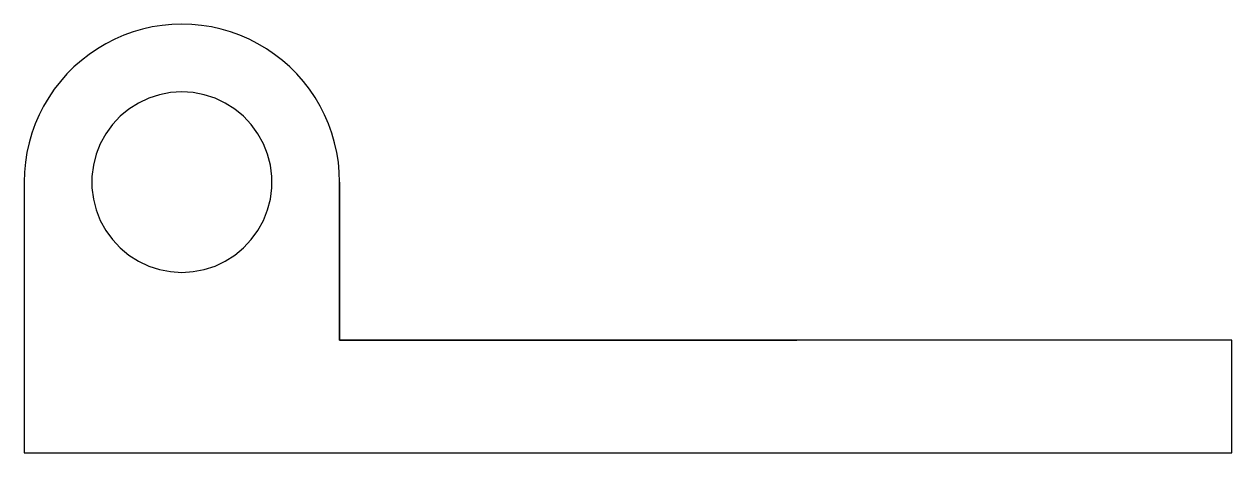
# Model space of a CAD drawing. Header units: metres. Extents: x -14.3 to 39.3, y 0 to 19.
import ezdxf

# ---------------------------------------------------------------- set-up
doc = ezdxf.new("R2010")
doc.units = ezdxf.units.M

msp = doc.modelspace()

# ---------------------------------------------------------------- linework, layer by layer
for points in [[(-0.3, 12), (-0.314, 12.44), (-0.355, 12.877), (-0.424, 13.312), (-0.52, 13.741), (-0.643, 14.163), (-0.792, 14.577), (-0.966, 14.98), (-1.166, 15.372), (-1.39, 15.751), (-1.637, 16.114), (-1.906, 16.462), (-2.197, 16.792), (-2.508, 17.103), (-2.838, 17.394), (-3.186, 17.663), (-3.549, 17.91), (-3.928, 18.134), (-4.32, 18.334), (-4.723, 18.508), (-5.137, 18.657), (-5.559, 18.78), (-5.988, 18.876), (-6.423, 18.945), (-6.86, 18.986), (-7.3, 19), (-7.74, 18.986), (-8.177, 18.945), (-8.612, 18.876), (-9.041, 18.78), (-9.463, 18.657), (-9.877, 18.508), (-10.28, 18.334), (-10.672, 18.134), (-11.051, 17.91), (-11.414, 17.663), (-11.762, 17.394), (-12.092, 17.103), (-12.403, 16.792), (-12.694, 16.462), (-12.963, 16.114), (-13.21, 15.751), (-13.434, 15.372), (-13.634, 14.98), (-13.808, 14.577), (-13.957, 14.163), (-14.08, 13.741), (-14.176, 13.312), (-14.245, 12.877), (-14.286, 12.44), (-14.3, 12)], [(-7.3, 16), (-7.801, 15.968), (-8.295, 15.874), (-8.772, 15.719), (-9.227, 15.505), (-9.651, 15.236), (-10.038, 14.916), (-10.382, 14.55), (-10.677, 14.143), (-10.919, 13.703), (-11.104, 13.236), (-11.229, 12.75), (-11.292, 12.251), (-11.292, 11.749), (-11.229, 11.25), (-11.104, 10.764), (-10.919, 10.297), (-10.677, 9.857), (-10.382, 9.45), (-10.038, 9.084), (-9.651, 8.764), (-9.227, 8.495), (-8.772, 8.281), (-8.295, 8.126), (-7.801, 8.032), (-7.3, 8), (-6.799, 8.032), (-6.305, 8.126), (-5.828, 8.281), (-5.373, 8.495), (-4.949, 8.764), (-4.562, 9.084), (-4.218, 9.45), (-3.923, 9.857), (-3.681, 10.297), (-3.496, 10.764), (-3.371, 11.25), (-3.308, 11.749), (-3.308, 12.251), (-3.371, 12.75), (-3.496, 13.236), (-3.681, 13.703), (-3.923, 14.143), (-4.218, 14.55), (-4.562, 14.916), (-4.949, 15.236), (-5.373, 15.505), (-5.828, 15.719), (-6.305, 15.874), (-6.799, 15.968), (-7.3, 16)], [(-14.3, 12), (-14.3, 11.76), (-14.3, 11.52), (-14.3, 11.28), (-14.3, 11.04), (-14.3, 10.8), (-14.3, 10.56), (-14.3, 10.32), (-14.3, 10.08), (-14.3, 9.84), (-14.3, 9.6), (-14.3, 9.36), (-14.3, 9.12), (-14.3, 8.88), (-14.3, 8.64), (-14.3, 8.4), (-14.3, 8.16), (-14.3, 7.92), (-14.3, 7.68), (-14.3, 7.44), (-14.3, 7.2), (-14.3, 6.96), (-14.3, 6.72), (-14.3, 6.48), (-14.3, 6.24), (-14.3, 6), (-14.3, 5.76), (-14.3, 5.52), (-14.3, 5.28), (-14.3, 5.04), (-14.3, 4.8), (-14.3, 4.56), (-14.3, 4.32), (-14.3, 4.08), (-14.3, 3.84), (-14.3, 3.6), (-14.3, 3.36), (-14.3, 3.12), (-14.3, 2.88), (-14.3, 2.64), (-14.3, 2.4), (-14.3, 2.16), (-14.3, 1.92), (-14.3, 1.68), (-14.3, 1.44), (-14.3, 1.2), (-14.3, 0.96), (-14.3, 0.72), (-14.3, 0.48), (-14.3, 0.24), (-14.3, 0)], [(-0.3, 12), (-0.3, 11.86), (-0.3, 11.72), (-0.3, 11.58), (-0.3, 11.44), (-0.3, 11.3), (-0.3, 11.16), (-0.3, 11.02), (-0.3, 10.88), (-0.3, 10.74), (-0.3, 10.6), (-0.3, 10.46), (-0.3, 10.32), (-0.3, 10.18), (-0.3, 10.04), (-0.3, 9.9), (-0.3, 9.76), (-0.3, 9.62), (-0.3, 9.48), (-0.3, 9.34), (-0.3, 9.2), (-0.3, 9.06), (-0.3, 8.92), (-0.3, 8.78), (-0.3, 8.64), (-0.3, 8.5), (-0.3, 8.36), (-0.3, 8.22), (-0.3, 8.08), (-0.3, 7.94), (-0.3, 7.8), (-0.3, 7.66), (-0.3, 7.52), (-0.3, 7.38), (-0.3, 7.24), (-0.3, 7.1), (-0.3, 6.96), (-0.3, 6.82), (-0.3, 6.68), (-0.3, 6.54), (-0.3, 6.4), (-0.3, 6.26), (-0.3, 6.12), (-0.3, 5.98), (-0.3, 5.84), (-0.3, 5.7), (-0.3, 5.56), (-0.3, 5.42), (-0.3, 5.28), (-0.3, 5.14), (-0.3, 5)], [(-0.3, 5), (-0.3, 5.14), (-0.3, 5.28), (-0.3, 5.42), (-0.3, 5.56), (-0.3, 5.7), (-0.3, 5.84), (-0.3, 5.98), (-0.3, 6.12), (-0.3, 6.26), (-0.3, 6.4), (-0.3, 6.54), (-0.3, 6.68), (-0.3, 6.82), (-0.3, 6.96), (-0.3, 7.1), (-0.3, 7.24), (-0.3, 7.38), (-0.3, 7.52), (-0.3, 7.66), (-0.3, 7.8), (-0.3, 7.94), (-0.3, 8.08), (-0.3, 8.22), (-0.3, 8.36), (-0.3, 8.5), (-0.3, 8.64), (-0.3, 8.78), (-0.3, 8.92), (-0.3, 9.06), (-0.3, 9.2), (-0.3, 9.34), (-0.3, 9.48), (-0.3, 9.62), (-0.3, 9.76), (-0.3, 9.9), (-0.3, 10.04), (-0.3, 10.18), (-0.3, 10.32), (-0.3, 10.46), (-0.3, 10.6), (-0.3, 10.74), (-0.3, 10.88), (-0.3, 11.02), (-0.3, 11.16), (-0.3, 11.3), (-0.3, 11.44), (-0.3, 11.58), (-0.3, 11.72), (-0.3, 11.86), (-0.3, 12)], [(-0.3, 5), (0.106, 5), (0.512, 5), (0.918, 5), (1.324, 5), (1.73, 5), (2.136, 5), (2.542, 5), (2.948, 5), (3.354, 5), (3.76, 5), (4.166, 5), (4.572, 5), (4.978, 5), (5.384, 5), (5.79, 5), (6.196, 5), (6.602, 5), (7.008, 5), (7.414, 5), (7.82, 5), (8.226, 5), (8.632, 5), (9.038, 5), (9.444, 5), (9.85, 5), (10.256, 5), (10.662, 5), (11.068, 5), (11.474, 5), (11.88, 5), (12.286, 5), (12.692, 5), (13.098, 5), (13.504, 5), (13.91, 5), (14.316, 5), (14.722, 5), (15.128, 5), (15.534, 5), (15.94, 5), (16.346, 5), (16.752, 5), (17.158, 5), (17.564, 5), (17.97, 5), (18.376, 5), (18.782, 5), (19.188, 5), (19.594, 5), (20, 5)], [(39.3, 5), (38.508, 5), (37.716, 5), (36.924, 5), (36.132, 5), (35.34, 5), (34.548, 5), (33.756, 5), (32.964, 5), (32.172, 5), (31.38, 5), (30.588, 5), (29.796, 5), (29.004, 5), (28.212, 5), (27.42, 5), (26.628, 5), (25.836, 5), (25.044, 5), (24.252, 5), (23.46, 5), (22.668, 5), (21.876, 5), (21.084, 5), (20.292, 5), (19.5, 5), (18.708, 5), (17.916, 5), (17.124, 5), (16.332, 5), (15.54, 5), (14.748, 5), (13.956, 5), (13.164, 5), (12.372, 5), (11.58, 5), (10.788, 5), (9.996, 5), (9.204, 5), (8.412, 5), (7.62, 5), (6.828, 5), (6.036, 5), (5.244, 5), (4.452, 5), (3.66, 5), (2.868, 5), (2.076, 5), (1.284, 5), (0.492, 5), (-0.3, 5)], [(39.3, 0), (39.3, 0.1), (39.3, 0.2), (39.3, 0.3), (39.3, 0.4), (39.3, 0.5), (39.3, 0.6), (39.3, 0.7), (39.3, 0.8), (39.3, 0.9), (39.3, 1), (39.3, 1.1), (39.3, 1.2), (39.3, 1.3), (39.3, 1.4), (39.3, 1.5), (39.3, 1.6), (39.3, 1.7), (39.3, 1.8), (39.3, 1.9), (39.3, 2), (39.3, 2.1), (39.3, 2.2), (39.3, 2.3), (39.3, 2.4), (39.3, 2.5), (39.3, 2.6), (39.3, 2.7), (39.3, 2.8), (39.3, 2.9), (39.3, 3), (39.3, 3.1), (39.3, 3.2), (39.3, 3.3), (39.3, 3.4), (39.3, 3.5), (39.3, 3.6), (39.3, 3.7), (39.3, 3.8), (39.3, 3.9), (39.3, 4), (39.3, 4.1), (39.3, 4.2), (39.3, 4.3), (39.3, 4.4), (39.3, 4.5), (39.3, 4.6), (39.3, 4.7), (39.3, 4.8), (39.3, 4.9), (39.3, 5)], [(-14.3, 0), (-13.228, 0), (-12.156, 0), (-11.084, 0), (-10.012, 0), (-8.94, 0), (-7.868, 0), (-6.796, 0), (-5.724, 0), (-4.652, 0), (-3.58, 0), (-2.508, 0), (-1.436, 0), (-0.364, 0), (0.708, 0), (1.78, 0), (2.852, 0), (3.924, 0), (4.996, 0), (6.068, 0), (7.14, 0), (8.212, 0), (9.284, 0), (10.356, 0), (11.428, 0), (12.5, 0), (13.572, 0), (14.644, 0), (15.716, 0), (16.788, 0), (17.86, 0), (18.932, 0), (20.004, 0), (21.076, 0), (22.148, 0), (23.22, 0), (24.292, 0), (25.364, 0), (26.436, 0), (27.508, 0), (28.58, 0), (29.652, 0), (30.724, 0), (31.796, 0), (32.868, 0), (33.94, 0), (35.012, 0), (36.084, 0), (37.156, 0), (38.228, 0), (39.3, 0)]]:
    msp.add_lwpolyline(points)

doc.saveas('drawing.dxf')
